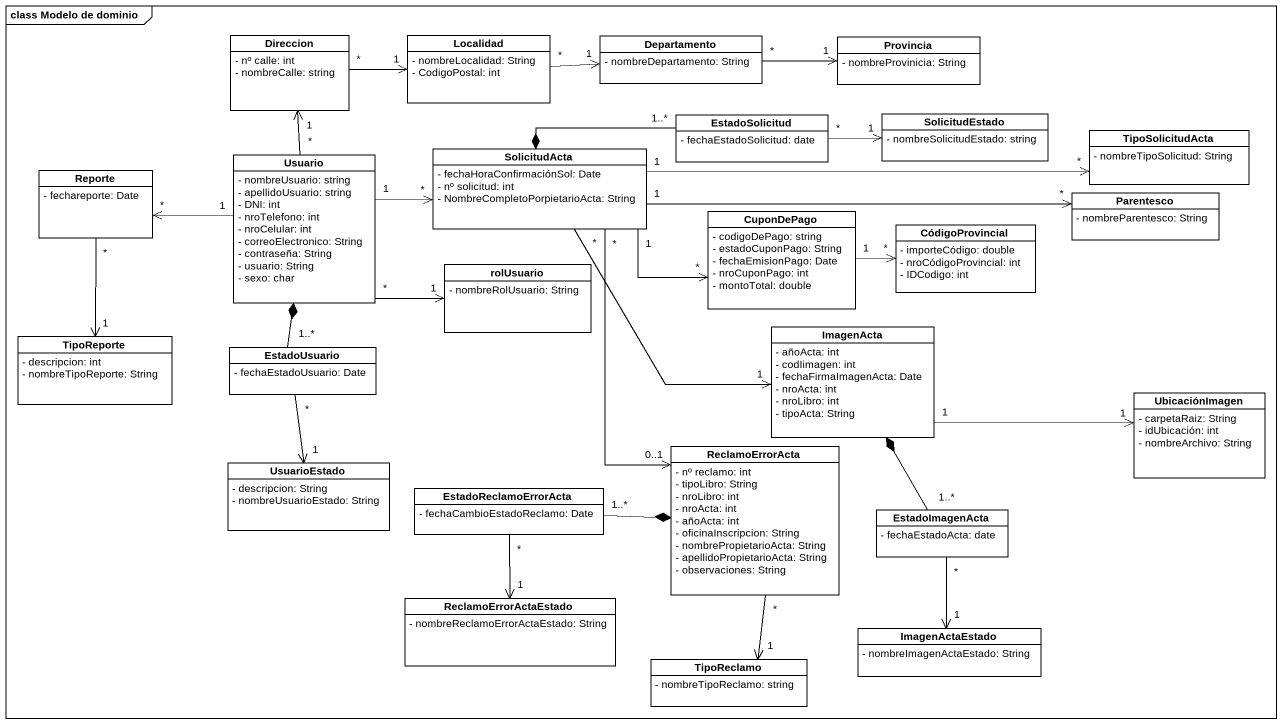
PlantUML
@startuml
mainframe class Modelo de dominio
hide circle
hide empty members
skinparam classAttributeIconSize 0
class Direccion {
  - nº calle: int
  - nombreCalle: string
}
class Localidad {
  - nombreLocalidad: String
  - CodigoPostal: int
}
class Departamento {
  - nombreDepartamento: String
}
class Provincia {
  - nombreProvinicia: String
}
class EstadoSolicitud {
  - fechaEstadoSolicitud: date
}
class SolicitudEstado {
  - nombreSolicitudEstado: string
}
class Usuario {
  - nombreUsuario: string
  - apellidoUsuario: string
  - DNI: int
  - nroTelefono: int
  - nroCelular: int
  - correoElectronico: String
  - contraseña: String
  - usuario: String
  - sexo: char
}
class SolicitudActa {
  - fechaHoraConfirmaciónSol: Date
  - nº solicitud: int
  - NombreCompletoPorpietarioActa: String
}
class TipoSolicitudActa {
  - nombreTipoSolicitud: String
}
class Reporte {
  - fechareporte: Date
}
class Parentesco {
  - nombreParentesco: String
}
class CuponDePago {
  - codigoDePago: string
  - estadoCuponPago: String
  - fechaEmisionPago: Date
  - nroCuponPago: int
  - montoTotal: double
}
class CódigoProvincial {
  - importeCódigo: double
  - nroCódigoProvincial: int
  - IDCodigo: int
}
class rolUsuario {
  - nombreRolUsuario: String
}
class TipoReporte {
  - descripcion: int
  - nombreTipoReporte: String
}
class ImagenActa {
  - añoActa: int
  - codIimagen: int
  - fechaFirmaImagenActa: Date
  - nroActa: int
  - nroLibro: int
  - tipoActa: String
}
class EstadoUsuario {
  - fechaEstadoUsuario: Date
}
class UbicaciónImagen {
  - carpetaRaiz: String
  - idUbicación: int
  - nombreArchivo: String
}
class UsuarioEstado {
  - descripcion: String
  - nombreUsuarioEstado: String
}
class ReclamoErrorActa {
  - nº reclamo: int
  - tipoLibro: String
  - nroLibro: int
  - nroActa: int
  - añoActa: int
  - oficinaInscripcion: String
  - nombrePropietarioActa: String
  - apellidoPropietarioActa: String
  - observaciones: String
}
class EstadoReclamoErrorActa {
  - fechaCambioEstadoReclamo: Date
}
class EstadoImagenActa {
  - fechaEstadoActa: date
}
class ReclamoErrorActaEstado {
  - nombreReclamoErrorActaEstado: String
}
class ImagenActaEstado {
  - nombreImagenActaEstado: String
}
class TipoReclamo {
  - nombreTipoReclamo: string
}
Direccion "*" -right-> "1" Localidad
Localidad "*" -right-> "1" Departamento
Departamento "*" -right-> "1" Provincia
EstadoSolicitud "*" -right-> "1" SolicitudEstado
EstadoSolicitud "1..*" -left-* SolicitudActa
Usuario "*" -up-> "1" Direccion
Usuario "1" -right-> "*" SolicitudActa
Usuario "1" -left-> "*" Reporte
Usuario "*" -right-> "1" rolUsuario
SolicitudActa "1" -right-> "*" TipoSolicitudActa
SolicitudActa "1" -right-> "*" Parentesco
SolicitudActa "1" -right-> "*" CuponDePago
SolicitudActa "*" --> "1" ImagenActa
SolicitudActa "*" --> "0..1" ReclamoErrorActa
Reporte "*" --> "1" TipoReporte
CuponDePago "1" -right-> "*" CódigoProvincial
ImagenActa "1" -right-> "1" UbicaciónImagen
EstadoUsuario "1..*" -up-* Usuario
EstadoUsuario "*" --> "1" UsuarioEstado
ReclamoErrorActa "*" --> "1" TipoReclamo
EstadoReclamoErrorActa "1..*" -right-* ReclamoErrorActa
EstadoReclamoErrorActa "*" --> "1" ReclamoErrorActaEstado
EstadoImagenActa "1..*" -up-* ImagenActa
EstadoImagenActa "*" --> "1" ImagenActaEstado
@enduml
